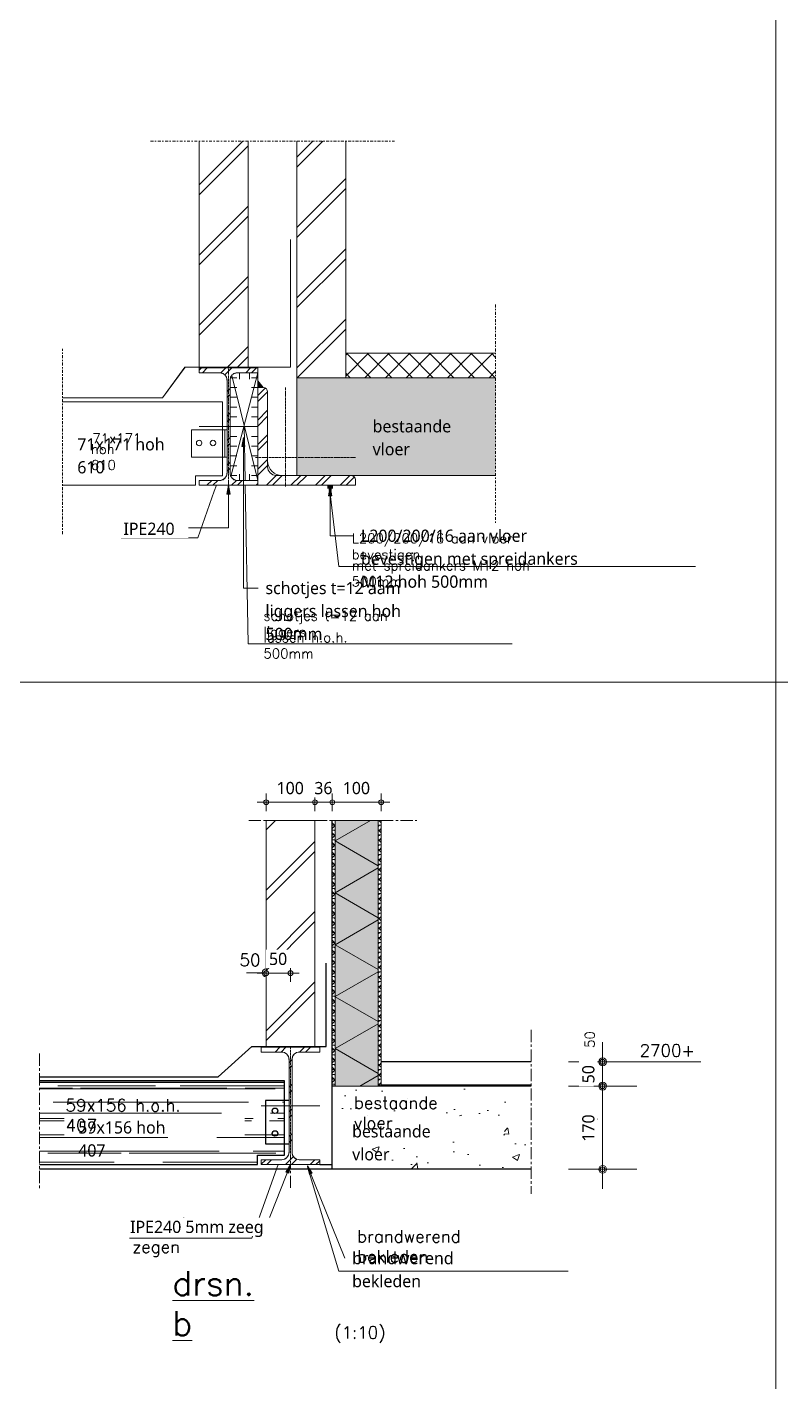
# Model space of a CAD drawing. Header units: millimetres. Extents: x -14163 to 55687, y -143 to 37302.
# Drawn here: x 20897 to 22441, y 28571 to 31343 of the extents above; entities that cross this region are included whole.
import ezdxf

# ---------------------------------------------------------------- set-up
doc = ezdxf.new("R2010")
doc.units = ezdxf.units.MM
for name, pattern in [('IMPORT-CENTER _3_', [1016, 635, -127, 127, -127]), ('MV_center', [15, 6, -3, 3, -3]), ('MV_hartlijn_staal', [6.6, 5, -0.8, 0, -0.8])]:
    doc.linetypes.add(name, pattern=pattern)
for name, color, linetype, lineweight in [('A-ANNO-DIMS', 211, 'Continuous', 13), ('A-ANNO-DIMS-10', 211, 'Continuous', 13), ('A-DETL', 90, 'Continuous', 13), ('A-DETL-GENF', 92, 'Continuous', 18), ('A-DETL-IDEN', 3, 'Continuous', 18), ('ARCERING', 55, 'Continuous', 13), ('AS', 1, 'IMPORT-CENTER _3_', 13), ('doorbraakdetails_dwg', 8, 'Continuous', 13), ('G-ANNO-TEXT', 231, 'Continuous', 13), ('MAATVOERING', 1, 'Continuous', 13), ('STAAL', 2, 'Continuous', 13)]:
    doc.layers.add(name, color=color, linetype=linetype, lineweight=lineweight)
doc.styles.add('RomanS', font='romans__.ttf', dxfattribs={"height": 635})
doc.styles.add('RomanS_1', font='romans__.ttf', dxfattribs={"height": 1270})
doc.styles.add('RomanS_2', font='romans__.ttf', dxfattribs={"height": 508})
doc.styles.add('Segoe UI_3', font='segoeui.ttf', dxfattribs={"height": 25})
doc.dimstyles.new('2_5_mm', dxfattribs={"dimscale": 304.8, "dimtxt": 26.184099, "dimasz": 0.032808, "dimexe": 0.059055, "dimexo": 0.0625, "dimgap": 0.029528, "dimtad": 1, "dimdec": 0, "dimzin": 0, "dimdsep": 46, "dimtxsty": 'Segoe UI_3', "dimblk1": 'DOTBLANK', "dimblk2": 'DOTBLANK', "dimsah": 1, "dimcen": 0.09, "dimdle": 0.059055, "dimazin": 0, "dimtfac": 1, "dimtdec": 4, "dimtix": 1, "dimtmove": 0, "dimatfit": 3, "dimfxl": 0.059055, "dimfxlon": 1, "dimtvp": 1, "dimtfill": 1, "dimtolj": 1, "dimtzin": 0, "dimarcsym": 2})
pattern_1 = [(45, (0, 0), (-71.84205, 71.84205), []), (45, (20.32, 0), (-71.84205, 71.84205), [])]
pattern_2 = [(0, (0, 0), (0, 10), [100, 0]), (45, (0, 0), (10.0013183, 0), [14.142, -14.142]), (315, (0, 0), (10.0013183, 0), [14.142, -14.142])]

# ---------------------------------------------------------------- blocks, each defined once
blk = doc.blocks.new('doorbraakdetails_dwg_DOT2035-V18-Details Constructie')
at = {"color": 250, "lineweight": 13}
blk.add_line((-5.08, 0), (0, 0), dxfattribs=at)
blk.add_arc((0, 0), 2.03, 90, 270, dxfattribs=at)
blk = doc.blocks.new('doorbraakdetails_dwg_IPE240-5098844-Details Constructie')
at = {"color": 2, "lineweight": 13}
for centre, start, end in [((-91.948, -125.984), 70.028763, 90), ((-91.948, -125.984), 25.028763, 64.971237), ((-91.948, -125.984), 360, 19.971237), ((91.948, -125.984), 160.028763, 180), ((91.948, -125.984), 115.028763, 154.971237), ((91.948, -125.984), 90, 109.971237), ((-91.948, -1093.216), 295.028763, 334.971237), ((-91.948, -1093.216), 340.028763, 360), ((91.948, -1093.216), 180, 199.971237), ((91.948, -1093.216), 205.028763, 244.971237), ((-91.948, -1093.216), 270, 289.971237), ((91.948, -1093.216), 250.028763, 270)]:
    blk.add_arc(centre, 76.2, start, end, dxfattribs=at)
blk = doc.blocks.new('doorbraakdetails_dwg_DOT2035-5098677-Details Constructie')
at = {"layer": 'MAATVOERING'}
for p, q in [((0, 17.78), (0, -17.78)), ((-5.08, 0), (10.16, 0))]:
    blk.add_line(p, q, dxfattribs=at)
blk.add_circle((0, 0), 2.03, dxfattribs=at)
blk = doc.blocks.new('doorbraakdetails_dwg-4168051-Details Constructie')
at = {"layer": 'ARCERING'}
h = blk.add_hatch(dxfattribs=at)
h.set_pattern_fill('FP_65', color=1, style=0, pattern_type=2)
h.set_pattern_definition([(315, (-144528.47, 296490), (449.0128, 449.0128), [])])
h.paths.add_polyline_path([(155989, 91783), (156294, 91783), (156202, 91789), (156112, 91806), (156024, 91833), (155940, 91871), (155861, 91918), (155789, 91975), (155724, 92040), (155667, 92113), (155619, 92191), (155582, 92275), (155554, 92363), (155538, 92454), (155532, 92545), (155532, 92241), (155548, 92122), (155593, 92012), (155666, 91917), (155764, 91843), (155871, 91799), (155946, 91789)])
h = blk.add_hatch(dxfattribs=at)
h.set_pattern_fill('FP_100', color=256, style=0, pattern_type=2)
h.set_pattern_definition([(0, (41792.4, -9640.5), (2794, 1270), [19050, -2540, 6350, -1270]), (0, (43481.5, -9005.5), (-1270, 1689.1), [3810, -419.1, 7620, -952.5]), (0, (42427.4, -8561), (6604, 850.9), [10160, -1778, 5080, -1270])])
h.paths.add_polyline_path([(143666, 55971), (155014, 55971), (155014, 56464), (156413, 56464), (156412, 60314), (143666, 60314)])
h.paths.add_polyline_path([(144954, 57425), (144954, 58377), (154343, 58377), (154343, 57425)])
h.paths.add_polyline_path([(155915, 58622), (155878, 58627), (155844, 58641), (155814, 58664), (155792, 58693), (155778, 58727), (155773, 58764), (155778, 58801), (155792, 58835), (155814, 58865), (155844, 58887), (155878, 58901), (155915, 58906), (155952, 58901), (155986, 58887), (156015, 58865), (156038, 58835), (156052, 58801), (156057, 58764), (156052, 58727), (156038, 58693), (156015, 58664), (155986, 58641), (155952, 58627)])
h = blk.add_hatch(dxfattribs=at)
h.set_pattern_fill('FP_101', color=256, style=0, pattern_type=2)
h.set_pattern_definition([(50, (41115, -9640.5), (3643.68, -318.78), [381, -4191]), (355, (41115, -9640.5), (-704.86, 3821.14), [304.8, -3352.8]), (100.451, (41418.6, -9667), (2938.85, 3502.33), [323.8, -3561.8]), (46.184, (41115, -8624.5), (5421.58, -840.86), [571.5, -6286.5]), (96.636, (41567, -8694.6), (4748.05, 4948.55), [485.7, -5342.7]), (351.184, (41115, -8624.5), (4748.1, 4948.5), [457.2, -5029.2]), (21, (41623, -8878.5), (3032.29, -2045.304), [381, -4191]), (326, (41623, -8878.5), (1236.04, 3683.76), [304.8, -3352.8]), (71.451, (41875.7, -9049), (4268.34, 1638.425), [323.8, -3561.8]), (37.5, (41115, -9640.5), (61.772, 1691.101), [0, -3312.16, 0, -3403.6, -3365.5]), (37.5, (41115, -9640.5), (61.772, 1691.101), [-6715.76, 0, -3365.5]), (7.5, (41115, -9640.5), (1336.393, 2003.611), [0, -1940.56, 0, -3235.96, -1282.7]), (7.5, (41115, -9640.5), (1336.393, 2003.611), [-5176.52, 0, -1282.7]), (327.5, (39982.1, -9640.5), (2711.818, -114.579), [0, -1270, 0, -3962.4, -5257.8]), (327.5, (39982.1, -9640.5), (2711.818, -114.579), [-5232.4, 0, -5257.8]), (317.5, (39474.1, -9640.5), (2962.586, 508.533), [0, -1651, 0, -2631.44, -3733.8]), (317.5, (39474.1, -9640.5), (2962.586, 508.533), [-4282.44, 0, -3733.8])])
h.paths.add_polyline_path([(169236, 55722), (169236, 60116), (161438, 60116), (161438, 60040), (158898, 60040), (158898, 55722), (162653, 55722)])
h.paths.add_polyline_path([(159985, 57557), (159985, 58509), (167862, 58509), (167862, 57557), (162653, 57557)])
at = {"layer": 'STAAL'}
blk.add_hatch(color=256, dxfattribs=at).paths.add_polyline_path([(155211, 96355), (155298, 96355), (155024, 96712), (155024, 96355), (155151, 96355)])
at = {"color": 250, "lineweight": 13}
for p, q in [((153314, 94153), (153314, 92741)), ((152870, 91275), (152758, 90965)), ((154946, 65936), (154438, 65936))]:
    blk.add_line(p, q, dxfattribs=at)
at = {"color": 1, "lineweight": 13}
for p, q in [((169236, 61310), (161438, 61310)), ((169236, 60116), (161438, 60116)), ((159147, 55722), (143666, 55722)), ((158248, 55971), (158898, 55971)), ((169236, 55722), (158898, 55722))]:
    blk.add_line(p, q, dxfattribs=at)
at = {"color": 2, "lineweight": 13, "flags": 128}
for points in [[(144867, 95619), (153189, 95619), (153189, 91768), (151790, 91768), (151790, 91275), (144867, 91275)], [(143666, 55971), (155014, 55971), (155014, 56464), (156413, 56464), (156413, 60314), (143665, 60314)]]:
    blk.add_lwpolyline(points, dxfattribs=at)
at = {"color": 250, "lineweight": 13, "flags": 128}
for points in [[(153421, 94153), (151568, 94153), (151568, 92741), (153421, 92741)], [(156645, 59291), (155420, 59291), (155420, 57041), (156645, 57041)], [(156078, 55971), (154713, 52142), (148350, 52142)], [(157608, 55851), (159244, 50431), (171169, 50431)]]:
    blk.add_lwpolyline(points, dxfattribs=at)
at = {"color": 250, "lineweight": 13}
for centre in [(151969, 93474), (152691, 93474), (155915, 58764), (155915, 57585)]:
    blk.add_circle(centre, 142, dxfattribs=at)
at = {"color": 2, "lineweight": 13}
for centre, radius, start, end in [((153040, 96742), 381, 73.34868, 90), ((153040, 96742), 381, 56.59269, 67.98717), ((153040, 96742), 381, 39.61981, 50.38019), ((153040, 96742), 381, 22.01283, 33.40731), ((153040, 96742), 381, 0, 16.65132), ((153960, 96742), 381, 163.34868, 180), ((153960, 96742), 381, 146.59269, 157.98717), ((153960, 96742), 381, 129.61981, 140.38019), ((153960, 96742), 381, 112.01283, 123.40731), ((153960, 96742), 381, 90, 106.65132), ((156294, 92545), 762, 180, 270), ((153040, 91905), 381, 292.01283, 303.40731), ((153040, 91905), 381, 309.61981, 320.38019), ((153040, 91905), 381, 326.59269, 337.98717), ((153040, 91905), 381, 343.34868, 0), ((153960, 91905), 381, 180, 196.65132), ((153960, 91905), 381, 202.01283, 213.40731), ((153960, 91905), 381, 219.61981, 230.38019), ((153960, 91905), 381, 236.59269, 247.98717), ((153040, 91905), 381, 270, 286.65132), ((153960, 91905), 381, 253.34868, 270)]:
    blk.add_arc(centre, radius, start, end, dxfattribs=at)
at = {"layer": 'ARCERING', "flags": 128}
for points in [[(154516, 97414), (156730, 97414), (156730, 104043)], [(144867, 95827), (150071, 95827), (151236, 97414), (151976, 97414)], [(157994, 62109), (158572, 62109), (158572, 66432)], [(143665, 60522), (152953, 60522), (154714, 62109), (155454, 62109)]]:
    blk.add_lwpolyline(points, dxfattribs=at)
at = {"layer": 'AS'}
for p, q in [((153500, 97371), (153500, 97414)), ((153500, 90062), (153500, 91275)), ((158793, 90831), (158793, 91275)), ((154552, 73849), (155454, 73849)), ((157994, 73849), (158898, 73849)), ((161438, 73849), (163303, 73849)), ((169236, 62974), (169236, 54453)), ((156724, 62067), (156724, 62109)), ((143666, 61736), (143666, 54702)), ((156724, 54757), (156724, 55971))]:
    blk.add_line(p, q, dxfattribs=at)
at = {"layer": 'MAATVOERING'}
for p, q in [((181974, 2540), (181974, 168272)), ((154367, 91524), (154313, 94398)), ((70786, 81048), (351028, 81048)), ((172962, 61818), (172962, 62326)), ((172962, 60047), (172962, 61310)), ((174740, 61310), (178064, 61310)), ((158898, 55722), (158898, 60040))]:
    blk.add_line(p, q, dxfattribs=at)
at = {"layer": 'MAATVOERING', "flags": 128}
for points in [[(152758, 90965), (151903, 88539), (147914, 88539)], [(168254, 83028), (154528, 83028), (154372, 91275)], [(177796, 87051), (159232, 87051), (158793, 90831)], [(172962, 56230), (172962, 59539), (172962, 59031)]]:
    blk.add_lwpolyline(points, dxfattribs=at)
at = {"layer": 'STAAL', "color": 1}
for p, q in [((153602, 96864), (153926, 96864)), ((155024, 91524), (153672, 96987)), ((154076, 97123), (154076, 96798)), ((154584, 97123), (154584, 96798)), ((155024, 96864), (154700, 96864)), ((153601, 96356), (153926, 96356)), ((153601, 95848), (153926, 95848)), ((155024, 96356), (154700, 96356)), ((155024, 95848), (154700, 95848)), ((153601, 95340), (153926, 95340)), ((155024, 95340), (154700, 95340)), ((153601, 94832), (153926, 94832)), ((155024, 94832), (154700, 94832)), ((153601, 94324), (153926, 94324)), ((153601, 93816), (153926, 93816)), ((155024, 94324), (154700, 94324)), ((155024, 93816), (154700, 93816)), ((153601, 93308), (153926, 93308)), ((155024, 93308), (154700, 93308)), ((153601, 92800), (153926, 92800)), ((153601, 92292), (153926, 92292)), ((155024, 92800), (154700, 92800)), ((155024, 92292), (154700, 92292)), ((153601, 91784), (153926, 91784)), ((154076, 91529), (154076, 91853)), ((154584, 91529), (154584, 91853)), ((155024, 91784), (154700, 91784))]:
    blk.add_line(p, q, dxfattribs=at)
at = {"layer": 'STAAL'}
for p, q in [((155298, 96355), (155024, 96712)), ((158654, 91236), (158934, 91236)), ((158654, 91185), (158934, 91185)), ((158654, 91134), (158934, 91134))]:
    blk.add_line(p, q, dxfattribs=at)
at = {"layer": 'STAAL', "color": 1, "flags": 128}
blk.add_lwpolyline([(155024, 96355), (155024, 97123), (153619, 91741)], dxfattribs=at)
at = {"layer": 'STAAL', "flags": 128}
blk.add_lwpolyline([(158742, 91275), (158742, 91008), (158843, 91008), (158843, 91275)], dxfattribs=at)
for name, p, xscale, yscale, zscale in [('doorbraakdetails_dwg_DOT2035-V18-Details Constructie', (155454, 65936), 100, 100, 100), ('doorbraakdetails_dwg_IPE240-5098844-Details Constructie', (156724, 62067), 5, 5, 5)]:
    blk.add_blockref(name, p, dxfattribs=dict(xscale=xscale, yscale=yscale, zscale=zscale))
at = {"xscale": 100, "yscale": 100, "zscale": 100}
for p, rotation in [((172962, 61310), 270), ((172962, 60047), 90), ((172962, 60047), 90), ((172962, 55722), 270)]:
    blk.add_blockref('doorbraakdetails_dwg_DOT2035-5098677-Details Constructie', p, dxfattribs=dict(at, rotation=rotation))
at = {"color": 2, "lineweight": 13, "insert": (154616, 66924), "char_height": 635, "width": 1469.23, "attachment_point": 2, "line_spacing_factor": 0.983083, "style": 'RomanS'}
blk.add_mtext('50', dxfattribs=at)
at = {"layer": 'MAATVOERING', "color": 2, "attachment_point": 1, "line_spacing_factor": 0.983083}
for s, insert, char_height, width, style in [('71x171', (146416, 93966), 508, 3440.99, 'RomanS_2'), ('hoh\\P610', (146336, 93418), 508, 1763.82, 'RomanS_2'), ('IPE240', (148061, 89325), 508, 3187.25, 'RomanS_2'), ('L200/200/16 aan vloer\\Pbevestigen', (159908, 88770), 508, 11610.25, 'RomanS_2'), ('met spreidankers M12 hoh\\P500mm', (159908, 87362), 508, 13039.87, 'RomanS_2'), ('schotjes t=12 aan\\Pliggers', (155316, 84747), 508, 9079.02, 'RomanS_2'), ('lassen h.o.h.\\P500mm', (155316, 83619), 508, 6120.76, 'RomanS_2'), ('2700+', (174887, 62215), 635, 3889.58, 'RomanS'), ('59x156 h.o.h.\\P407', (145022, 59367), 635, 8320.46, 'RomanS'), ('bestaande\\Pvloer', (160023, 59499), 635, 5923.3, 'RomanS'), ('5mm\\Pzegen', (148497, 53055), 635, 3363.75, 'RomanS'), ('IPE240', (148497, 53180), 635, 3982.38, 'RomanS'), ('brandwerend\\Pbekleden', (160189, 52554), 635, 7338.4, 'RomanS'), ('(1:10)', (159001, 47558), 635, 3618.94, 'RomanS')]:
    blk.add_mtext(s, dxfattribs=dict(at, insert=insert, char_height=char_height, width=width, style=style))
at = {"layer": 'MAATVOERING', "color": 2, "char_height": 508, "attachment_point": 2, "rotation": 90, "line_spacing_factor": 0.983083, "style": 'RomanS_2'}
for s, insert, width in [('50', (172039, 62467), 1175.88), ('170', (172167, 57884), 1763.82)]:
    blk.add_mtext(s, dxfattribs=dict(at, insert=insert, width=width))
at = {"layer": 'MAATVOERING', "color": 6, "insert": (150582, 50434), "char_height": 1270, "width": 5787.34, "attachment_point": 1, "line_spacing_factor": 0.983083, "style": 'RomanS_1'}
blk.add_mtext('\\Ldrsn.\\Pb', dxfattribs=at)
blk = doc.blocks.new('28 Staalprofielen- IPE_HEA_HEB 2d - IPE240-V120-Details Constructie')
at = {"layer": 'A-DETL-GENF', "lineweight": 13}
h = blk.add_hatch(dxfattribs=at)
h.set_pattern_fill('FP_221', color=256, style=0, pattern_type=2)
h.set_pattern_definition([(45, (-21309.753, -30525.465), (-25.144717, 25.144717), []), (45, (-21309.753, -30487.365), (-25.144717, 25.144717), [])])
h.paths.add_polyline_path([(-60, -120), (60, -120), (60, -110.2), (18.1, -110.2), (14.2, -109.7), (10.6, -108.2), (7.5, -105.8), (5.1, -102.7), (3.6, -99.1), (3.1, -95.2), (3.1, 95.2), (3.6, 99.1), (5.1, 102.7), (7.5, 105.8), (10.6, 108.2), (14.2, 109.7), (18.1, 110.2), (60, 110.2), (60, 120), (-60, 120), (-60, 110.2), (-18.1, 110.2), (-14.2, 109.7), (-10.6, 108.2), (-7.5, 105.8), (-5.1, 102.7), (-3.6, 99.1), (-3.1, 95.2), (-3.1, -95.2), (-3.6, -99.1), (-5.1, -102.7), (-7.5, -105.8), (-10.6, -108.2), (-14.2, -109.7), (-18.1, -110.2), (-60, -110.2)])
at = {"layer": 'A-DETL-GENF'}
for p, q in [((60, 120), (-60, 120)), ((-60, 120), (-60, 110.2)), ((60, 120), (-60, 120)), ((-60, 120), (-60, 110.2)), ((60, 110.2), (60, 120)), ((60, 120), (60, 110.2)), ((-60, 110.2), (-18.1, 110.2)), ((-60, 110.2), (-18.1, 110.2)), ((-3.1, 95.2), (-3.1, -95.2)), ((-3.1, 95.2), (-3.1, -95.2)), ((3.1, -95.2), (3.1, 95.2)), ((3.1, 95.2), (3.1, -95.2)), ((18.1, 110.2), (60, 110.2)), ((60, 110.2), (18.1, 110.2)), ((-60, 0), (60, 0)), ((-18.1, -110.2), (-60, -110.2)), ((-60, -110.2), (-60, -120)), ((-60, -120), (-60, -110.2)), ((-60, -110.2), (-18.1, -110.2)), ((60, -110.2), (18.1, -110.2)), ((60, -110.2), (18.1, -110.2)), ((-60, -120), (60, -120)), ((60, -120), (-60, -120))]:
    blk.add_line(p, q, dxfattribs=at)
at = {"layer": 'A-DETL-GENF', "linetype": 'MV_hartlijn_staal', "lineweight": 13}
blk.add_line((0, 125), (0, -120), dxfattribs=at)
at = {"layer": 'A-DETL-GENF'}
for centre, start, end in [((-18.1, 95.2), 0, 90), ((-18.1, 95.2), 360, 90), ((18.1, 95.2), 90, 180), ((18.1, 95.2), 90, 180), ((-18.1, -95.2), 270, 0), ((-18.1, -95.2), 270, 0), ((18.1, -95.2), 180, 270), ((18.1, -95.2), 180, 270)]:
    blk.add_arc(centre, 15, start, end, dxfattribs=at)
blk = doc.blocks.new('28 Staalprofielen- L-2d - L200_20-3532995-Details Constructie')
at = {"layer": 'A-DETL-GENF', "lineweight": 13}
h = blk.add_hatch(dxfattribs=at)
h.set_pattern_fill('FP_222', color=256, style=0, pattern_type=2)
h.set_pattern_definition([(45, (-21369.753, -30405.465), (-25.144717, 25.144717), []), (45, (-21369.753, -30367.365), (-25.144717, 25.144717), [])])
h.paths.add_polyline_path([(0, 0), (200, 0), (200, 11), (199.7, 13.3), (198.8, 15.5), (197.4, 17.4), (195.5, 18.8), (193.3, 19.7), (191, 20), (38, 20), (33.3, 20.6), (29, 22.4), (25.3, 25.3), (22.4, 29), (20.6, 33.3), (20, 38), (20, 191), (19.7, 193.3), (18.8, 195.5), (17.4, 197.4), (15.5, 198.8), (13.3, 199.7), (11, 200), (0, 200), (0, 80.8)])
at = {"layer": 'A-DETL-GENF'}
for p, q in [((11, 200), (0, 200)), ((0, 200), (0, 0)), ((20, 38), (20, 191)), ((0, 0), (200, 0)), ((191, 20), (38, 20)), ((200, 0), (200, 11))]:
    blk.add_line(p, q, dxfattribs=at)
at = {"layer": 'A-DETL-GENF', "linetype": 'MV_hartlijn_staal', "lineweight": 13}
for p, q in [((56.8, 200), (56.8, -2.6)), ((-4.6, 56.8), (200, 56.8))]:
    blk.add_line(p, q, dxfattribs=at)
at = {"layer": 'A-DETL-GENF'}
for centre, radius, start, end in [((11, 191), 9, 360, 90), ((38, 38), 18, 180, 270), ((191, 11), 9, 360, 90)]:
    blk.add_arc(centre, radius, start, end, dxfattribs=at)
blk = doc.blocks.new('NLRS_00_DI_maskeer - Type 1-4235023-Details Constructie')
at = {"layer": 'A-DETL-GENF', "linetype": 'MV_center'}
blk.add_line((400, 0), (-100, 0), dxfattribs=at)
blk = doc.blocks.new('NLRS_00_DI_maskeer - Type 1-4235041-Details Constructie')
at = {"layer": 'A-DETL-GENF', "linetype": 'MV_center'}
blk.add_line((279.2, 0), (-100, 0), dxfattribs=at)
blk = doc.blocks.new('NLRS_00_DI_maskeer - Type 1-4234379-Details Constructie')
at = {"layer": 'A-DETL-GENF', "linetype": 'MV_center'}
blk.add_line((350, 0), (-100, 0), dxfattribs=at)
blk = doc.blocks.new('28 Staalprofielen- IPE_HEA_HEB 2d - IPE240-V134-Details Constructie')
at = {"layer": 'A-DETL-GENF', "lineweight": 13}
h = blk.add_hatch(dxfattribs=at)
h.set_pattern_fill('FP_234', color=256, style=0, pattern_type=2)
h.set_pattern_definition([(45, (-21436.68, -29135.52), (-25.144717, 25.144717), []), (45, (-21436.68, -29097.42), (-25.144717, 25.144717), [])])
h.paths.add_polyline_path([(-60, -120), (60, -120), (60, -110.2), (18.1, -110.2), (14.2, -109.7), (10.6, -108.2), (7.5, -105.8), (5.1, -102.7), (3.6, -99.1), (3.1, -95.2), (3.1, 95.2), (3.6, 99.1), (5.1, 102.7), (7.5, 105.8), (10.6, 108.2), (14.2, 109.7), (18.1, 110.2), (60, 110.2), (60, 120), (-60, 120), (-60, 110.2), (-18.1, 110.2), (-14.2, 109.7), (-10.6, 108.2), (-7.5, 105.8), (-5.1, 102.7), (-3.6, 99.1), (-3.1, 95.2), (-3.1, -95.2), (-3.6, -99.1), (-5.1, -102.7), (-7.5, -105.8), (-10.6, -108.2), (-14.2, -109.7), (-18.1, -110.2), (-60, -110.2)])
at = {"layer": 'A-DETL-GENF'}
for p, q in [((60, 120), (-60, 120)), ((-60, 120), (-60, 110.2)), ((60, 120), (-60, 120)), ((-60, 120), (-60, 110.2)), ((60, 110.2), (60, 120)), ((60, 120), (60, 110.2)), ((-60, 110.2), (-18.1, 110.2)), ((-60, 110.2), (-18.1, 110.2)), ((-3.1, 95.2), (-3.1, -95.2)), ((-3.1, 95.2), (-3.1, -95.2)), ((3.1, -95.2), (3.1, 95.2)), ((3.1, 95.2), (3.1, -95.2)), ((18.1, 110.2), (60, 110.2)), ((60, 110.2), (18.1, 110.2)), ((-60, 0), (60, 0)), ((-18.1, -110.2), (-60, -110.2)), ((-60, -110.2), (-60, -120)), ((-60, -120), (-60, -110.2)), ((-60, -110.2), (-18.1, -110.2)), ((60, -110.2), (18.1, -110.2)), ((60, -110.2), (18.1, -110.2)), ((60, -120), (60, -110.2)), ((60, -120), (60, -110.2)), ((-60, -120), (60, -120)), ((60, -120), (-60, -120))]:
    blk.add_line(p, q, dxfattribs=at)
at = {"layer": 'A-DETL-GENF', "linetype": 'MV_hartlijn_staal', "lineweight": 13}
blk.add_line((0, 121.7), (0, -120), dxfattribs=at)
at = {"layer": 'A-DETL-GENF'}
for centre, start, end in [((-18.1, 95.2), 0, 90), ((-18.1, 95.2), 360, 90), ((18.1, 95.2), 90, 180), ((18.1, 95.2), 90, 180), ((-18.1, -95.2), 270, 0), ((-18.1, -95.2), 270, 0), ((18.1, -95.2), 180, 270), ((18.1, -95.2), 180, 270)]:
    blk.add_arc(centre, 15, start, end, dxfattribs=at)
blk = doc.blocks.new('42 isolatie - Type 1-4206799-Details Constructie')
at = {"layer": 'A-DETL-GENF'}
blk.add_hatch(color=256, dxfattribs=at).paths.add_polyline_path([(544, 88.8), (0.3, 88.8), (0.3, 0.8), (544, 0.8)])
at = {"layer": 'A-DETL-GENF', "lineweight": 13}
h = blk.add_hatch(dxfattribs=at)
h.set_pattern_fill('FP_245', color=256, style=0, pattern_type=2)
h.set_pattern_definition([(60, (-357.56, 184.11), (-79.674, 46), []), (120, (-357.56, 184.11), (-79.674, -46), [])])
h.paths.add_polyline_path([(544, 88.8), (0.3, 88.8), (0.3, 0.8), (544, 0.8)])
at = {"layer": 'A-DETL-GENF'}
for p, q in [((544, 88.8), (0.3, 88.8)), ((0.3, 88.8), (0.3, 0.8)), ((544, 88.8), (0.3, 88.8)), ((0.3, 88.8), (0.3, 0.8)), ((544, 0.8), (544, 88.8)), ((544, 0.8), (544, 88.8)), ((0.3, 0.8), (544, 0.8)), ((0.3, 0.8), (544, 0.8))]:
    blk.add_line(p, q, dxfattribs=at)
blk = doc.blocks.new('DIMBLOCK312-Details Constructie')
at = {"layer": 'A-ANNO-DIMS-10'}
for p, q in [((21368.7, 29756.8), (21486.7, 29756.8)), ((21386.7, 29756.8), (21386.7, 29774.8)), ((21386.7, 29756.8), (21386.7, 29738.8)), ((21486.7, 29756.8), (21486.7, 29774.8)), ((21486.7, 29756.8), (21486.7, 29738.8))]:
    blk.add_line(p, q, dxfattribs=at)
for centre in [(21386.7, 29756.8), (21486.7, 29756.8)]:
    blk.add_circle(centre, 5, dxfattribs=at)
at = {"layer": 'A-ANNO-DIMS-10', "color": 0, "insert": (21408.1, 29798.4), "char_height": 25, "width": 68.555, "attachment_point": 1, "line_spacing_factor": 1.142579, "style": 'Segoe UI_3', "bg_fill": 3, "box_fill_scale": 1.25, "bg_fill_color": 9, "bg_fill_true_color": 13158600, "bg_fill_transparency": 0}
blk.add_mtext('100', dxfattribs=at)
blk = doc.blocks.new('_DotBlank')
at = {"color": 0, "linetype": 'ByBlock', "lineweight": -2}
blk.add_line((-0.5, 0), (-1, 0), dxfattribs=at)
blk.add_circle((0, 0), 0.5, dxfattribs=at)
blk = doc.blocks.new('DIMBLOCK313-Details Constructie')
at = {"layer": 'A-ANNO-DIMS-10'}
for p, q in [((21486.7, 29756.8), (21486.7, 29774.8)), ((21486.7, 29756.8), (21522.3, 29756.8)), ((21486.7, 29756.8), (21486.7, 29738.8)), ((21522.3, 29756.8), (21522.3, 29774.8)), ((21522.3, 29756.8), (21522.3, 29738.8))]:
    blk.add_line(p, q, dxfattribs=at)
for centre in [(21486.7, 29756.8), (21522.3, 29756.8)]:
    blk.add_circle(centre, 5, dxfattribs=at)
at = {"layer": 'A-ANNO-DIMS-10', "color": 0, "insert": (21485.4, 29798.4), "char_height": 25, "width": 45.703, "attachment_point": 1, "line_spacing_factor": 1.142579, "style": 'Segoe UI_3', "bg_fill": 3, "box_fill_scale": 1.25, "bg_fill_color": 9, "bg_fill_true_color": 13158600, "bg_fill_transparency": 0}
blk.add_mtext('36', dxfattribs=at)
blk = doc.blocks.new('DIMBLOCK314-Details Constructie')
at = {"layer": 'A-ANNO-DIMS-10'}
for p, q in [((21522.3, 29756.8), (21522.3, 29774.8)), ((21522.3, 29756.8), (21640.3, 29756.8)), ((21522.3, 29756.8), (21522.3, 29738.8)), ((21622.3, 29756.8), (21622.3, 29774.8)), ((21622.3, 29756.8), (21622.3, 29738.8))]:
    blk.add_line(p, q, dxfattribs=at)
for centre in [(21522.3, 29756.8), (21622.3, 29756.8)]:
    blk.add_circle(centre, 5, dxfattribs=at)
at = {"layer": 'A-ANNO-DIMS-10', "color": 0, "insert": (21543.7, 29798.4), "char_height": 25, "width": 68.555, "attachment_point": 1, "line_spacing_factor": 1.142579, "style": 'Segoe UI_3', "bg_fill": 3, "box_fill_scale": 1.25, "bg_fill_color": 9, "bg_fill_true_color": 13158600, "bg_fill_transparency": 0}
blk.add_mtext('100', dxfattribs=at)
blk = doc.blocks.new('DIMBLOCK315-Details Constructie')
at = {"layer": 'A-ANNO-DIMS-10'}
for p, q in [((21386.7, 29407.2), (21386.7, 29425.2)), ((21436.7, 29407.2), (21436.7, 29425.2)), ((21368.7, 29407.2), (21454.7, 29407.2)), ((21386.7, 29407.2), (21386.7, 29389.2)), ((21436.7, 29407.2), (21436.7, 29389.2))]:
    blk.add_line(p, q, dxfattribs=at)
for centre in [(21386.7, 29407.2), (21436.7, 29407.2)]:
    blk.add_circle(centre, 5, dxfattribs=at)
at = {"layer": 'A-ANNO-DIMS-10', "color": 0, "insert": (21392.6, 29448.8), "char_height": 25, "width": 45.703, "attachment_point": 1, "line_spacing_factor": 1.142579, "style": 'Segoe UI_3', "bg_fill": 3, "box_fill_scale": 1.25, "bg_fill_color": 9, "bg_fill_true_color": 13158600, "bg_fill_transparency": 0}
blk.add_mtext('50', dxfattribs=at)
blk = doc.blocks.new('DIMBLOCK316-Details Constructie')
at = {"layer": 'A-ANNO-DIMS-10'}
for p, q in [((22075.7, 29225.7), (22057.7, 29225.7)), ((22075.7, 29243.7), (22075.7, 29175.7)), ((22075.7, 29225.7), (22093.7, 29225.7)), ((22075.7, 29175.7), (22057.7, 29175.7)), ((22075.7, 29175.7), (22093.7, 29175.7))]:
    blk.add_line(p, q, dxfattribs=at)
for centre in [(22075.7, 29225.7), (22075.7, 29175.7)]:
    blk.add_circle(centre, 5, dxfattribs=at)
at = {"layer": 'A-ANNO-DIMS-10', "color": 0, "insert": (22034.1, 29181.7), "char_height": 25, "width": 45.703, "attachment_point": 1, "rotation": 90, "line_spacing_factor": 1.142579, "style": 'Segoe UI_3', "bg_fill": 3, "box_fill_scale": 1.25, "bg_fill_color": 9, "bg_fill_true_color": 13158600, "bg_fill_transparency": 0}
blk.add_mtext('50', dxfattribs=at)
blk = doc.blocks.new('DIMBLOCK317-Details Constructie')
at = {"layer": 'A-ANNO-DIMS-10'}
for p, q in [((22075.7, 29175.7), (22057.7, 29175.7)), ((22075.7, 29175.7), (22075.7, 28987.7)), ((22075.7, 29175.7), (22093.7, 29175.7)), ((22075.7, 29005.7), (22057.7, 29005.7)), ((22075.7, 29005.7), (22093.7, 29005.7))]:
    blk.add_line(p, q, dxfattribs=at)
for centre in [(22075.7, 29175.7), (22075.7, 29005.7)]:
    blk.add_circle(centre, 5, dxfattribs=at)
at = {"layer": 'A-ANNO-DIMS-10', "color": 0, "insert": (22034.1, 29062.2), "char_height": 25, "width": 68.555, "attachment_point": 1, "rotation": 90, "line_spacing_factor": 1.142579, "style": 'Segoe UI_3', "bg_fill": 3, "box_fill_scale": 1.25, "bg_fill_color": 9, "bg_fill_true_color": 13158600, "bg_fill_transparency": 0}
blk.add_mtext('170', dxfattribs=at)

msp = doc.modelspace()

# ---------------------------------------------------------------- hatches: boundary and pattern name
at = {"layer": 'A-DETL-GENF', "lineweight": 13}
h = msp.add_hatch(dxfattribs=at)
h.set_pattern_fill('FP_115', color=254, style=0, pattern_type=2)
h.set_pattern_definition(pattern_1)
h.paths.add_polyline_path([(21349.8, 30647.1), (21349.8, 31109.3), (21249.8, 31109.3), (21249.8, 30647.1)])
h = msp.add_hatch(dxfattribs=at)
h.set_pattern_fill('FP_115', color=50, style=0, pattern_type=2)
h.set_pattern_definition(pattern_1)
h.paths.add_polyline_path([(21549.8, 30625.5), (21549.8, 31109.3), (21449.8, 31109.3), (21449.8, 30625.5)])
h = msp.add_hatch(dxfattribs=at)
h.set_pattern_fill('FP_143', color=50, style=0, pattern_type=2)
h.set_pattern_definition([(45, (0, 0), (-21.213203, 21.213203), []), (135, (0, 0), (-21.213203, -21.213203), [])])
h.paths.add_polyline_path([(21856.7, 30625.5), (21856.7, 30675.5), (21549.8, 30675.5), (21549.8, 30625.5)])
at = {"layer": 'A-DETL-GENF'}
msp.add_hatch(color=10, dxfattribs=at).paths.add_polyline_path([(21560.8, 30425.5), (21856.7, 30425.5), (21856.7, 30625.5), (21449.8, 30625.5), (21449.8, 30425.5)])
at = {"layer": 'A-DETL-GENF', "lineweight": 13}
h = msp.add_hatch(dxfattribs=at)
h.set_pattern_fill('FP_115', color=254, style=0, pattern_type=2)
h.set_pattern_definition(pattern_1)
h.paths.add_polyline_path([(21486.7, 29257.2), (21486.7, 29719.4), (21386.7, 29719.4), (21386.7, 29257.2)])
h = msp.add_hatch(dxfattribs=at)
h.set_pattern_fill('FP_130', color=254, style=0, pattern_type=2)
h.set_pattern_definition(pattern_2)
h.paths.add_polyline_path([(21522.3, 29175.7), (21528.3, 29175.7), (21528.3, 29719.4), (21522.3, 29719.4), (21522.3, 29199)])
h = msp.add_hatch(dxfattribs=at)
h.set_pattern_fill('FP_130', color=254, style=0, pattern_type=2)
h.set_pattern_definition(pattern_2)
h.paths.add_polyline_path([(21616.3, 29175.7), (21622.3, 29175.7), (21622.3, 29719.4), (21616.3, 29719.4), (21616.3, 29199)])
at = {"layer": 'A-DETL-IDEN'}
for points in [[(21309.8, 30405.5), (21306.6, 30387.5), (21312.9, 30387.5)], [(21436.7, 29015.5), (21427.1, 29000), (21433, 28997.6)]]:
    msp.add_hatch(color=256, dxfattribs=at).paths.add_polyline_path(points)
at = {"layer": 'G-ANNO-TEXT'}
for points in [[(21340.1, 30503), (21336.9, 30485), (21343.2, 30485)], [(21518, 30402.2), (21514.8, 30384.2), (21521.2, 30384.2)], [(21471.5, 29013), (21475.3, 28995.1), (21481.2, 28997.5)]]:
    msp.add_hatch(color=7, dxfattribs=at).paths.add_polyline_path(points)

# ---------------------------------------------------------------- linework, layer by layer
at = {"layer": 'A-DETL', "lineweight": 18}
for p, q in [((21249.8, 30647.1), (21249.8, 31109.3)), ((21349.8, 30647.1), (21349.8, 31109.3)), ((21449.8, 30425.5), (21449.8, 31109.3)), ((21549.8, 30625.5), (21549.8, 31109.3)), ((21436.9, 30647.1), (21436.9, 30908.1)), ((21856.7, 30675.5), (21549.8, 30675.5)), ((21174.7, 30584.7), (21220.6, 30647.1)), ((21220.6, 30647.1), (21436.9, 30647.1)), ((21369.8, 30635.7), (21314.4, 30423.6)), ((21369.8, 30415.3), (21316.5, 30630.4)), ((21856.7, 30625.5), (21449.8, 30625.5)), ((20969.8, 30584.7), (21174.7, 30584.7)), ((20969.8, 30576.5), (21297.5, 30576.5)), ((21297.5, 30576.5), (21297.5, 30424.9)), ((21306.7, 30518.8), (21233.7, 30518.8)), ((21233.7, 30518.8), (21233.7, 30463.2)), ((21302.4, 30518.8), (21302.4, 30463.2)), ((21233.7, 30463.2), (21306.7, 30463.2)), ((21297.5, 30424.9), (21242.4, 30424.9)), ((21242.4, 30424.9), (21242.4, 30405.5)), ((21856.7, 30425.5), (21449.8, 30425.5)), ((21242.4, 30405.5), (20969.8, 30405.5)), ((21486.7, 29719.4), (21386.7, 29719.4)), ((21386.7, 29719.4), (21386.7, 29257.2)), ((21486.7, 29257.2), (21486.7, 29719.4)), ((21528.3, 29719.4), (21522.3, 29719.4)), ((21522.3, 29719.4), (21522.3, 29175.7)), ((21622.3, 29719.4), (21616.3, 29719.4)), ((21622.3, 29175.7), (21622.3, 29719.4)), ((21386.7, 29257.2), (21486.7, 29257.2)), ((21522.3, 29175.7), (21528.3, 29175.7)), ((21616.3, 29175.7), (21622.3, 29175.7))]:
    msp.add_line(p, q, dxfattribs=at)
at = {"layer": 'A-DETL', "lineweight": 25}
for p, q in [((21522.3, 29005.7), (21522.3, 29719.4)), ((21509.4, 29257.2), (21509.4, 29427.4)), ((21288.2, 29194.7), (21357.5, 29257.2)), ((21357.5, 29257.2), (21509.4, 29257.2)), ((21929.3, 29225.7), (21622.3, 29225.7)), ((20922.5, 29194.7), (21288.2, 29194.7)), ((21424.4, 29186.5), (20922.5, 29186.5)), ((20922.6, 29183.9), (21424.4, 29183.9)), ((21424.4, 29034.9), (21424.4, 29186.5)), ((21528.3, 29175.7), (21522.3, 29175.7)), ((21929.3, 29175.7), (21616.3, 29175.7)), ((21385.3, 29146.2), (21385.3, 29057.6)), ((21433.6, 29146.2), (21385.3, 29146.2)), ((21385.3, 29057.6), (21433.6, 29057.6)), ((21369.4, 29015.5), (21369.4, 29034.9)), ((21369.4, 29034.9), (21424.4, 29034.9)), ((20922.6, 29015.5), (21369.4, 29015.5)), ((21532.1, 29005.7), (20922.6, 29005.7)), ((21496.7, 29015.5), (21522.3, 29015.5)), ((21929.3, 29005.7), (21522.3, 29005.7))]:
    msp.add_line(p, q, dxfattribs=at)
at = {"layer": 'A-DETL', "lineweight": 18}
for centre in [(21249.5, 30492), (21277.9, 30492)]:
    msp.add_circle(centre, 5.59, dxfattribs=at)
at = {"layer": 'A-DETL', "lineweight": 25}
for centre in [(21404.8, 29125.5), (21404.8, 29079.1)]:
    msp.add_circle(centre, 5.59, dxfattribs=at)
at = {"layer": 'A-DETL-IDEN'}
for p, q in [((21309.8, 30405.5), (21306.6, 30387.5)), ((21306.6, 30387.5), (21312.9, 30387.5)), ((21312.9, 30387.5), (21309.8, 30405.5)), ((21309.8, 30405.5), (21309.8, 30318.2)), ((21309.8, 30318.2), (21199.8, 30318.2)), ((21436.7, 29015.5), (21386.8, 28889.6)), ((21436.7, 29015.5), (21427.1, 29000)), ((21427.1, 29000), (21433, 28997.6)), ((21433, 28997.6), (21436.7, 29015.5))]:
    msp.add_line(p, q, dxfattribs=at)
at = {"layer": 'G-ANNO-TEXT', "color": 250}
for p, q in [((21340.1, 30503), (21336.9, 30485)), ((21343.2, 30485), (21340.1, 30503)), ((21340.1, 30503), (21340.1, 30195.2)), ((21336.9, 30485), (21343.2, 30485)), ((21518, 30402.2), (21514.8, 30384.2)), ((21521.2, 30384.2), (21518, 30402.2)), ((21518, 30402.2), (21518, 30302.2)), ((21514.8, 30384.2), (21521.2, 30384.2)), ((21518, 30302.2), (21565.9, 30302.2)), ((21340.1, 30195.2), (21370.4, 30195.2)), ((21471.5, 29013), (21475.3, 28995.1)), ((21481.2, 28997.5), (21471.5, 29013)), ((21471.5, 29013), (21547.9, 28823.9)), ((21475.3, 28995.1), (21481.2, 28997.5))]:
    msp.add_line(p, q, dxfattribs=at)

# ---------------------------------------------------------------- block references
at = {"layer": 'A-DETL-GENF', "linetype": 'MV_center'}
for name, p, rotation in [('NLRS_00_DI_maskeer - Type 1-4235023-Details Constructie', (21549.8, 31109.3), 180), ('NLRS_00_DI_maskeer - Type 1-4234379-Details Constructie', (21856.7, 30425.5), 90), ('NLRS_00_DI_maskeer - Type 1-4235041-Details Constructie', (20969.8, 30584.7), 270)]:
    msp.add_blockref(name, p, dxfattribs=dict(at, rotation=rotation))
at = {"layer": 'A-DETL-GENF'}
for name, p in [('28 Staalprofielen- IPE_HEA_HEB 2d - IPE240-V120-Details Constructie', (21309.8, 30525.5)), ('28 Staalprofielen- IPE_HEA_HEB 2d - IPE240-V134-Details Constructie', (21436.7, 29135.5))]:
    msp.add_blockref(name, p, dxfattribs=at)
at = {"layer": 'A-DETL-GENF', "linetype": 'MV_hartlijn_staal', "lineweight": 13}
msp.add_blockref('28 Staalprofielen- L-2d - L200_20-3532995-Details Constructie', (21369.8, 30405.5), dxfattribs=at)
at = {"layer": 'A-DETL-GENF', "rotation": 270}
msp.add_blockref('42 isolatie - Type 1-4206799-Details Constructie', (21527.5, 29719.7), dxfattribs=at)
at = {"layer": 'doorbraakdetails_dwg', "color": 2, "xscale": 0.039370078740157, "yscale": 0.039370078740157, "zscale": 0.039370078740157}
msp.add_blockref('doorbraakdetails_dwg-4168051-Details Constructie', (15266.4, 26811.9), dxfattribs=at)

# ---------------------------------------------------------------- texts
at = {"layer": 'G-ANNO-TEXT', "color": 253, "char_height": 25, "attachment_point": 1, "style": 'Segoe UI_3'}
for s, insert, width in [('bestaande ', (21604.9, 30538.7), 206.034), ('vloer', (21604.9, 30491.8), 92.194)]:
    msp.add_mtext(s, dxfattribs=dict(at, insert=insert, width=width))
at = {"layer": 'G-ANNO-TEXT', "color": 7, "char_height": 25, "attachment_point": 1, "style": 'Segoe UI_3'}
for s, insert, width in [('71x171 hoh ', (21000, 30501.8), 232.489), ('610', (21000, 30454.8), 69.747), ('L200/200/16 aan vloer ', (21580.9, 30314.7), 435.316), ('bevestigen met spreidankers ', (21580.9, 30267.7), 549.156), ('M12 hoh 500mm', (21580.9, 30220.8), 325.485), ('schotjes t=12 aam  ', (21385.4, 30207.7), 368.776), ('liggers lassen hoh ', (21385.4, 30160.7), 347.932), ('500mm', (21385.4, 30113.8), 143.502), ('59x156 hoh ', (21001.9, 29103.9), 232.489), ('bestaande ', (21562.9, 29096), 206.034), ('407', (21001.9, 29056.9), 69.747), ('vloer', (21562.9, 29049), 92.194), ('brandwerend ', (21562.9, 28836.4), 260.548), ('bekleden', (21562.9, 28789.4), 172.363)]:
    msp.add_mtext(s, dxfattribs=dict(at, insert=insert, width=width))

# ---------------------------------------------------------------- next in the draw order: texts
at = {"layer": 'A-DETL-IDEN', "lineweight": 13, "char_height": 25, "attachment_point": 1, "style": 'Segoe UI_3', "bg_fill": 3, "box_fill_scale": 1.25, "bg_fill_color": 9, "bg_fill_true_color": 13158600, "bg_fill_transparency": 0}
for s, insert, width in [('IPE240', (21094.6, 30329), 126.667), ('IPE240 5mm zeeg', (21108.3, 28900.4), 336.709)]:
    msp.add_mtext(s, dxfattribs=dict(at, insert=insert, width=width))

# ---------------------------------------------------------------- next in the draw order: dimensions: what is measured, and where the dimension line sits
at = {"layer": 'A-ANNO-DIMS'}
for base, p1, p2, override, picture, middle in [((21486.7, 29756.8), (21386.7, 29738.8), (21486.7, 29738.8), {"dimpost": '<>', "dimfxl": 100}, 'DIMBLOCK312-Details Constructie', (21436.7, 29778.8)), ((21436.7, 29407.2), (21386.7, 29425.2), (21436.7, 29389.2), {"dimpost": '<>', "dimfxl": 61.611687}, 'DIMBLOCK315-Details Constructie', (21411.7, 29429.1))]:
    dim = msp.add_linear_dim(base=base, p1=p1, p2=p2, dimstyle='2_5_mm', override=override, dxfattribs=at)
    dim.commit()
    dim.dimension.update_dxf_attribs({"geometry": picture, "text_midpoint": middle})
dim = msp.add_linear_dim(base=(22075.7, 29175.7), p1=(22057.7, 29225.7), p2=(22057.7, 29175.7), angle=90, dimstyle='2_5_mm', override={"dimpost": '<>', "dimfxl": 50}, dxfattribs=at)
dim.commit()
dim.dimension.update_dxf_attribs({"geometry": 'DIMBLOCK316-Details Constructie', "text_midpoint": (22053.8, 29200.7)})

# ---------------------------------------------------------------- next in the draw order: dimensions: what is measured, and where the dimension line sits
dim = msp.add_linear_dim(base=(21522.3, 29756.8), p1=(21486.7, 29738.8), p2=(21522.3, 29738.8), dimstyle='2_5_mm', override={"dimpost": '<>', "dimfxl": 35.60288}, dxfattribs=at)
dim.commit()
dim.dimension.update_dxf_attribs({"geometry": 'DIMBLOCK313-Details Constructie', "text_midpoint": (21504.5, 29778.7)})
dim = msp.add_linear_dim(base=(22075.7, 29005.7), p1=(22057.7, 29175.7), p2=(22057.7, 29005.7), angle=90, dimstyle='2_5_mm', override={"dimpost": '<>', "dimfxl": 170}, dxfattribs=at)
dim.commit()
dim.dimension.update_dxf_attribs({"geometry": 'DIMBLOCK317-Details Constructie', "text_midpoint": (22053.7, 29090.7)})

# ---------------------------------------------------------------- next in the draw order: dimensions: what is measured, and where the dimension line sits
dim = msp.add_linear_dim(base=(21622.3, 29756.8), p1=(21522.3, 29738.8), p2=(21622.3, 29738.8), dimstyle='2_5_mm', override={"dimpost": '<>', "dimfxl": 100}, dxfattribs=at)
dim.commit()
dim.dimension.update_dxf_attribs({"geometry": 'DIMBLOCK314-Details Constructie', "text_midpoint": (21572.3, 29778.8)})

doc.saveas('drawing.dxf')
